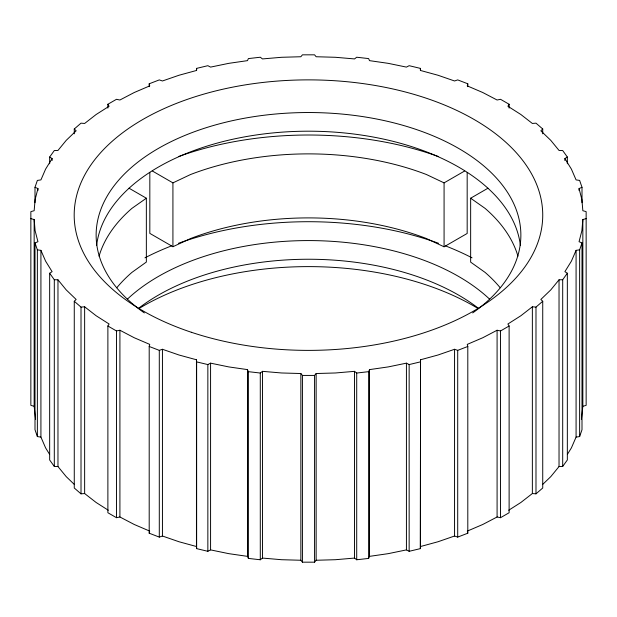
<?xml version="1.0" encoding="UTF-8"?>
<svg xmlns="http://www.w3.org/2000/svg" width="617" height="617" viewBox="0 0 617 617"><rect width="100%" height="100%" fill="white"/><g stroke="black" fill="none" stroke-linecap="round" stroke-linejoin="round"><path stroke-width="0.93" d="M586.15 218.634L582.841 219.544L581.893 230.673L579.062 241.702L582.001 242.967L582.001 429.71L579.633 436.581L576.077 437.098L571.388 447.911L567.385 454.367M582.841 219.544L582.841 406.287L581.422 419.252M467.802 86.681L467.802 83.789L457.706 79.901L454.559 80.981L438.001 75.251L420.547 70.485L420.362 68.371L409.148 65.695L406.426 67.106L388.247 63.35L369.521 60.643L368.619 58.592L356.711 57.227L354.528 58.924L335.424 57.288L316.143 56.741L314.57 54.828L302.43 54.828L300.857 56.741L281.576 57.288L262.472 58.924L260.289 57.227L248.381 58.592L247.479 60.643L228.753 63.35L210.574 67.106L207.852 65.695L196.638 68.371L196.453 70.485L178.999 75.251L162.441 80.981L159.294 79.901L149.198 83.789L149.198 86.681M30.85 218.634L34.159 219.544L35.107 230.673L37.938 241.702L34.999 242.967L37.367 249.839L40.923 250.355L45.612 261.168L52.113 271.665L49.661 273.238L54.304 279.709L57.967 279.817L66.22 289.897L76.146 299.461L74.271 301.273L81.012 307.104L84.637 306.796L96.136 315.75L109.109 324.01L107.882 326L116.466 330.959L119.914 330.249L134.221 337.738L149.73 344.379L149.198 346.469L159.294 350.363L162.441 349.276L178.999 355.006L196.453 359.773L196.638 361.886L207.852 364.57L210.574 363.151L228.753 366.907L247.479 369.614L248.381 371.665L260.289 373.03L262.472 371.341L281.576 372.976L300.857 373.524L300.857 560.259L302.43 562.172L314.57 562.172L316.143 560.259L335.424 559.712L354.528 558.077L356.711 559.773L368.619 558.408L369.521 556.357L388.247 553.65L406.426 549.894L409.148 551.305L420.362 548.629L420.547 359.773L438.001 355.006L454.559 349.276L457.706 350.363L467.802 346.469L467.27 344.379L482.779 337.738L497.086 330.249L500.534 330.959L509.118 326L507.891 324.01L520.864 315.75L532.363 306.796L535.988 307.104L542.729 301.273L540.854 299.461L550.78 289.897L559.033 279.817L562.696 279.709L567.339 273.238L564.887 271.665L571.388 261.168L576.077 250.355L579.633 249.839L582.001 242.967M420.362 548.629L420.547 359.773M300.857 560.259L281.576 559.712L262.472 558.077L260.289 559.773L248.381 558.408L247.479 556.357L228.753 553.65L210.574 549.894L207.852 551.305L196.638 548.629L196.453 546.515L178.999 541.749L162.441 536.019L159.294 537.098L149.198 533.211L149.553 531.815M467.802 83.789L467.27 85.886L482.779 92.527L497.086 100.008L500.534 99.306L509.118 104.258L509.118 108.106M149.198 83.789L149.73 85.886L134.221 92.527L119.914 100.008L116.466 99.306L107.882 104.258L109.109 106.255L96.136 114.507L84.637 123.462L81.012 123.161L74.271 128.984L76.146 130.804L66.22 140.36L57.967 150.44L54.304 150.548L49.661 157.026L52.113 158.592L45.612 169.089L40.923 179.902L37.367 180.419L34.999 187.29L37.938 188.555L35.107 199.584L34.159 210.713L30.85 211.623L30.85 405.377L34.159 406.287L35.578 419.252M368.619 558.408L368.619 371.665L369.521 369.614L388.247 366.907L406.426 363.151L409.148 364.57L420.362 361.886M509.118 104.258L507.891 106.255L520.864 114.507L532.363 123.462L535.988 123.161L542.729 128.984L542.729 133.796M542.837 484.283L550.78 476.64L559.033 466.56L562.696 466.452L567.339 459.974L567.339 273.238M314.57 562.172L314.57 375.429L316.143 373.524L335.424 372.976L354.528 371.341L356.711 373.03L368.619 371.665M542.729 128.984L540.854 130.804L550.78 140.36L559.033 150.44L562.696 150.548L567.339 157.026L567.339 163.76M508.709 510.236L520.864 502.493L532.363 493.538L535.988 493.839L542.729 488.016L542.729 301.273M129.03 188.208L146.352 198.211L131.922 208.369A212.371 122.613 0 0 0 99.059 256.194M564.887 160.52L564.887 158.592L567.339 157.026M152.299 170.963L172.922 182.871L190.514 174.542A212.371 122.613 0 0 1 426.486 174.542L444.078 182.871L464.701 170.963M500.194 287.738A212.371 122.613 0 0 0 485.078 272.39L470.648 262.132L470.648 198.211L487.97 188.208M149.823 172.398L149.823 233.38L172.922 246.715L190.514 238.563A212.371 122.613 0 0 1 426.486 238.563L444.078 246.792L467.177 233.457L467.177 172.398M467.27 531.114L482.779 524.473L497.086 516.992L500.534 517.694L509.118 512.742L509.118 326M579.062 190.483L579.062 188.555L582.001 187.29L579.633 180.419L576.077 179.902L571.388 169.089L564.887 158.592M420.547 546.515L438.001 541.749L454.559 536.019L457.706 537.098L467.802 533.211L467.802 346.469M582.841 406.287L586.15 405.377L586.15 211.623L582.841 210.713L581.893 199.584L579.062 188.555M107.882 326L107.882 512.742L116.466 517.694L119.914 516.992L134.221 524.473L149.73 531.114M74.271 301.273L74.271 488.016L81.012 493.839L84.637 493.538L96.136 502.493L108.291 510.236M300.857 373.524L302.43 375.429L314.57 375.429M49.661 273.238L49.661 459.974L54.304 466.452L57.967 466.56L66.22 476.64L74.163 484.283M34.999 242.967L34.999 429.71L37.367 436.581L40.923 437.098L45.612 447.911L49.615 454.367M470.648 198.211L485.078 208.369A212.371 122.613 0 0 1 517.941 256.194M467.447 531.815L467.802 533.211M582.001 187.29L582.001 202.692M579.633 249.839L579.633 436.581M576.077 250.355L576.077 437.098M562.696 279.709L562.696 466.452M559.033 279.817L559.033 466.56M535.988 307.104L535.988 493.839M532.363 306.796L532.363 493.538M500.534 330.959L500.534 517.694M497.086 330.249L497.086 516.992M457.706 350.363L457.706 537.098M454.559 349.276L454.559 536.019M444.078 182.871L444.078 246.792M420.362 68.371L420.362 70.299M409.148 364.57L409.148 551.305M406.426 363.151L406.426 549.894M369.521 369.614L369.521 556.357M356.711 373.03L356.711 559.773M354.528 371.341L354.528 558.077M316.143 373.524L316.143 560.259M302.43 375.429L302.43 562.172M262.472 371.341L262.472 558.077M260.289 373.03L260.289 559.773M248.381 371.665L248.381 558.408M247.479 369.614L247.479 556.357M210.574 363.151L210.574 549.894M207.852 364.57L207.852 551.305M196.638 68.371L196.638 70.299M196.638 361.886L196.638 548.629M196.453 359.773L196.453 546.515M172.922 182.871L172.922 246.715M162.441 349.276L162.441 536.019M159.294 350.363L159.294 537.098M149.198 346.469L149.198 533.211M146.352 198.211L146.352 262.055L131.922 272.39A212.371 122.613 0 0 0 116.806 287.738M119.914 330.249L119.914 516.992M116.466 330.959L116.466 517.694M107.882 104.258L107.882 108.106M84.637 306.796L84.637 493.538M81.012 307.104L81.012 493.839M74.271 128.984L74.271 133.796M57.967 279.817L57.967 466.56M54.304 279.709L54.304 466.452M52.113 158.592L52.113 160.52M49.661 157.026L49.661 163.76M40.923 250.355L40.923 437.098M37.938 188.555L37.938 190.483M37.367 249.839L37.367 436.581M34.999 187.29L34.999 202.692M34.159 219.544L34.159 406.287M127.434 299.114A212.371 122.613 0 0 1 489.566 299.114M144.956 257.829A245.042 141.478 0 0 1 171.441 245.913M178.483 243.268A245.042 141.478 0 0 1 438.517 243.268M445.559 245.913A245.042 141.478 0 0 1 472.044 257.829M178.483 156.571A245.042 141.478 0 0 1 438.517 156.571M138.27 308.546A212.371 122.613 0 0 1 478.73 308.546M96.614 245.497A212.371 122.613 0 0 1 308.5 131.197A212.371 122.613 0 0 1 520.386 245.497M144.332 312.919A212.371 122.613 0 0 1 163.328 145.651A212.371 122.613 0 0 1 453.672 145.651A212.371 122.613 0 0 1 472.668 312.919M139.419 308.269A234.275 135.254 0 0 1 477.658 308.269M191.324 332.262A234.275 135.254 0 0 0 542.736 215.132A234.275 135.254 0 0 0 191.324 97.995A234.275 135.254 0 0 0 191.324 332.262"/></g></svg>
